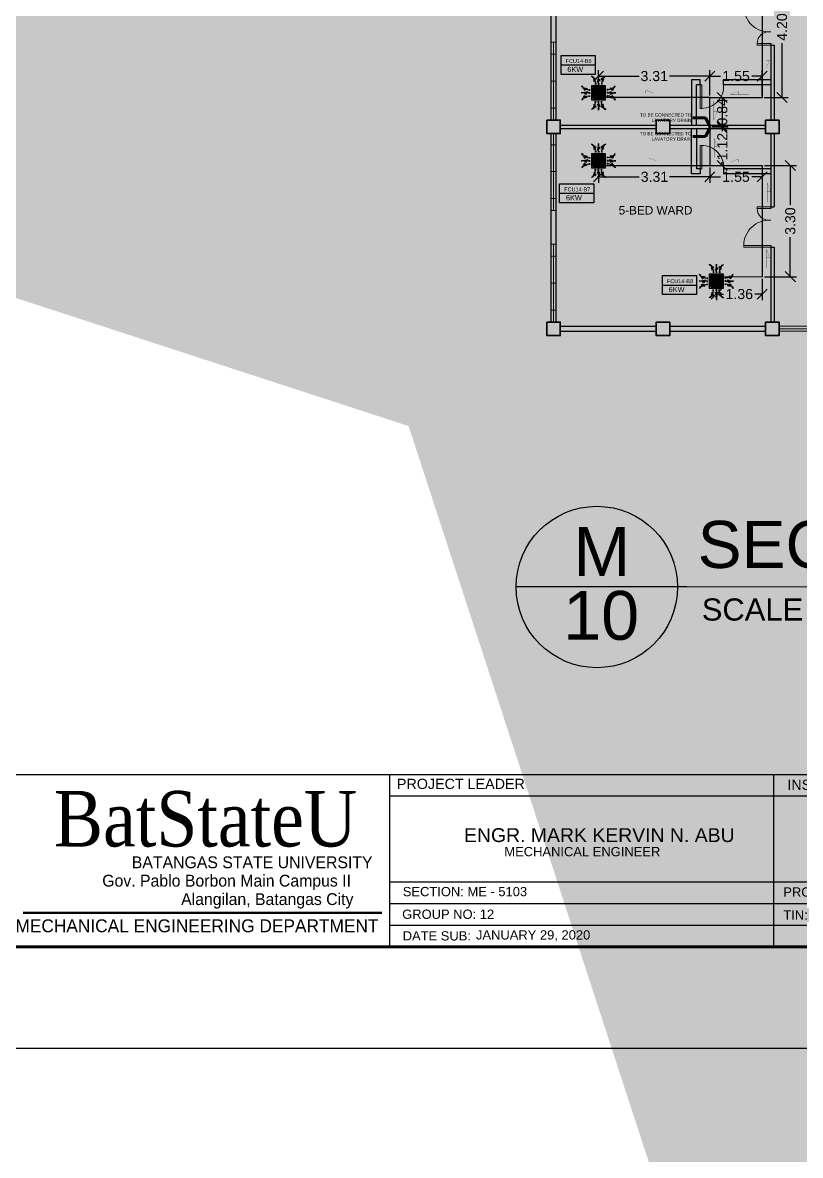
# Model space of a CAD drawing. Header units: millimetres. Extents: x -60 to 576, y -39 to 287.
# Drawn here: x 224.67 to 247.77, y 76.2 to 109.86 of the extents above; entities that cross this region are included whole.
import ezdxf
from ezdxf.enums import TextEntityAlignment as Align

# ---------------------------------------------------------------- set-up
doc = ezdxf.new("R2010")
doc.units = ezdxf.units.MM
doc.header["$MEASUREMENT"] = 0
for name, color, linetype in [('AIR', 7, 'Continuous'), ('AIR-00', 7, 'Continuous'), ('AIR-01', 7, 'Continuous'), ('AIR-02', 7, 'Continuous'), ('AIR-04', 7, 'Continuous'), ('DRAIN PIPE', 7, 'Continuous'), ('fcu drain', 7, 'Continuous'), ('label', 7, 'Continuous'), ('Legends', 7, 'Continuous'), ('M-AC-TEXT', 7, 'Continuous'), ('template', 7, 'Continuous')]:
    doc.layers.add(name, color=color, linetype=linetype)
doc.styles.add('ar-dim-axis', font='romans.shx', dxfattribs={"width": 0.8})
doc.styles.add('arial', font='arial.ttf')
doc.styles.add('CGOTHIC', font='GOTHIC.TTF')
doc.styles.add('GARAMOND', font='GARA.TTF')
doc.styles.add('OIP FONT', font='GOTHIC.TTF', dxfattribs={"height": 150})
doc.styles.get("Standard").update_dxf_attribs({"font": 'arial.ttf'})
doc.styles.add('SWISSLT175', font='swissl.ttf', dxfattribs={"height": 0.175})
doc.dimstyles.new('ar-dim-axis', dxfattribs={"dimtxt": 350, "dimasz": 250, "dimexe": 75, "dimexo": 75, "dimgap": 200, "dimtad": 1, "dimdec": 0, "dimzin": 12, "dimdsep": 46, "dimtxsty": 'ar-dim-axis', "dimblk": 'ARCHTICK', "dimcen": 120, "dimclrd": 11, "dimclre": 8, "dimclrt": 4, "dimadec": 0, "dimazin": 3, "dimtm": 1, "dimtfac": 1, "dimtdec": 0, "dimtix": 1, "dimtmove": 2, "dimatfit": 3, "dimldrblk": 'ARCHTICK', "dimfxl": 1, "dimtolj": 1, "dimtzin": 0, "dimarcsym": 1})
doc.dimstyles.new('Copy of dimension', dxfattribs={"dimtxt": 0.3, "dimasz": 0.3, "dimexe": 0.18, "dimexo": 0.0625, "dimgap": 0.09, "dimtad": 0, "dimzin": 0, "dimdsep": 46, "dimtxsty": 'Standard', "dimblk": 'OBLIQUE', "dimcen": 0.09, "dimclrd": 256, "dimclre": 256, "dimclrt": 256, "dimadec": 0, "dimazin": 0, "dimtfac": 1, "dimtofl": 0, "dimtmove": 0, "dimatfit": 3, "dimldrblk": 'OBLIQUE', "dimfxl": 1, "dimtolj": 1, "dimtzin": 0, "dimarcsym": 0})

# ---------------------------------------------------------------- blocks, each defined once
blk = doc.blocks.new('_ARCHTICK')
at = {"color": 0, "linetype": 'ByBlock', "const_width": 0.15}
blk.add_lwpolyline([(-0.5, -0.5), (0.5, 0.5)], dxfattribs=at)
blk = doc.blocks.new('FCU-13000P (CASSETTE SPLIT)')
at = {"layer": 'AIR-00', "ltscale": 3}
for p, q in [((0, 0.523), (0, 1)), ((-0.523, 0), (-1, 0)), ((-0.558, 0.193), (-0.487, 0.193)), ((-0.558, 0.162), (-0.487, 0.162)), ((-0.558, 0.016), (-0.487, 0.016)), ((-0.193, 0.558), (-0.193, 0.487)), ((-0.162, 0.558), (-0.162, 0.487)), ((-0.016, 0.558), (-0.016, 0.487)), ((0.016, 0.558), (0.016, 0.487)), ((0.162, 0.558), (0.162, 0.487)), ((0.193, 0.558), (0.193, 0.487)), ((0.558, 0.193), (0.487, 0.193)), ((0.558, 0.162), (0.487, 0.162)), ((0.558, 0.016), (0.487, 0.016)), ((0.523, 0), (1, 0)), ((-0.558, -0.016), (-0.487, -0.016)), ((-0.558, -0.162), (-0.487, -0.162)), ((-0.558, -0.193), (-0.487, -0.193)), ((-0.193, -0.558), (-0.193, -0.487)), ((-0.162, -0.558), (-0.162, -0.487)), ((-0.016, -0.558), (-0.016, -0.487)), ((0, -0.523), (0, -1)), ((0.016, -0.558), (0.016, -0.487)), ((0.162, -0.558), (0.162, -0.487)), ((0.193, -0.558), (0.193, -0.487)), ((0.558, -0.016), (0.487, -0.016)), ((0.558, -0.162), (0.487, -0.162)), ((0.558, -0.193), (0.487, -0.193))]:
    blk.add_line(p, q, dxfattribs=at)
at = {"layer": 'AIR-00'}
for p, q in [((0.295, -0.295), (-0.295, 0.295)), ((0.295, 0.295), (-0.295, -0.295))]:
    blk.add_line(p, q, dxfattribs=at)
at = {"layer": 'AIR-00', "ltscale": 3}
for points in [[(-0.335, 0.895), (-0.311, 0.932), (-0.416, 0.973)], [(-0.022, 0.89), (0.022, 0.89), (0, 1)], [(0.335, 0.895), (0.311, 0.932), (0.416, 0.973)], [(-0.89, 0.022), (-0.89, -0.022), (-1, 0)], [(-0.895, 0.335), (-0.932, 0.311), (-0.973, 0.416)], [(0.89, 0.022), (0.89, -0.022), (1, 0)], [(0.895, 0.335), (0.932, 0.311), (0.973, 0.416)], [(-0.895, -0.335), (-0.932, -0.311), (-0.973, -0.416)], [(0.895, -0.335), (0.932, -0.311), (0.973, -0.416)], [(-0.335, -0.895), (-0.311, -0.932), (-0.416, -0.973)], [(-0.022, -0.89), (0.022, -0.89), (0, -1)], [(0.335, -0.895), (0.311, -0.932), (0.416, -0.973)]]:
    blk.add_lwpolyline(points, close=True, dxfattribs=at)
at = {"layer": 'AIR-00'}
for points in [[(-0.323, 0.914, -0.171809), (-0.178, 0.558), (-0.178, 0.522)], [(0.323, 0.914, 0.171809), (0.178, 0.558), (0.178, 0.522)], [(-0.914, 0.323, 0.171809), (-0.558, 0.178), (-0.522, 0.178)], [(0.914, 0.323, -0.171809), (0.558, 0.178), (0.522, 0.178)], [(-0.914, -0.323, -0.171809), (-0.558, -0.178), (-0.522, -0.178)], [(-0.323, -0.914, 0.171809), (-0.178, -0.558), (-0.178, -0.522)], [(0.323, -0.914, -0.171809), (0.178, -0.558), (0.178, -0.522)], [(0.914, -0.323, 0.171809), (0.558, -0.178), (0.522, -0.178)]]:
    blk.add_lwpolyline(points, format="xyb", dxfattribs=at)
for points in [[(-0.26, -0.26), (0.26, -0.26), (0.26, 0.26), (-0.26, 0.26)], [(-0.21, -0.21), (0.21, -0.21), (0.21, 0.21), (-0.21, 0.21)], [(-0.16, -0.16), (0.16, -0.16), (0.16, 0.16), (-0.16, 0.16)], [(-0.11, -0.11), (0.11, -0.11), (0.11, 0.11), (-0.11, 0.11)], [(-0.06, -0.06), (0.06, -0.06), (0.06, 0.06), (-0.06, 0.06)]]:
    blk.add_lwpolyline(points, close=True, dxfattribs=at)
at = {"layer": 'AIR-00', "ltscale": 3}
for points in [[(-0.268, 0.84), (-0.231, 0.852), (-0.134, 0.882), (-0.422, 0.704), (0.005, 0.903), (-0.358, 0.645), (-0.239, 0.678), (-0.199, 0.69)], [(0.268, 0.84), (0.231, 0.852), (0.134, 0.882), (0.422, 0.704), (-0.005, 0.903), (0.358, 0.645), (0.239, 0.678), (0.199, 0.69)], [(-0.84, 0.268), (-0.852, 0.231), (-0.882, 0.134), (-0.704, 0.422), (-0.903, -0.005), (-0.645, 0.358), (-0.678, 0.239), (-0.69, 0.199)], [(0.84, 0.268), (0.852, 0.231), (0.882, 0.134), (0.704, 0.422), (0.903, -0.005), (0.645, 0.358), (0.678, 0.239), (0.69, 0.199)], [(-0.84, -0.268), (-0.852, -0.231), (-0.882, -0.134), (-0.704, -0.422), (-0.903, 0.005), (-0.645, -0.358), (-0.678, -0.239), (-0.69, -0.199)], [(0.84, -0.268), (0.852, -0.231), (0.882, -0.134), (0.704, -0.422), (0.903, 0.005), (0.645, -0.358), (0.678, -0.239), (0.69, -0.199)], [(-0.268, -0.84), (-0.231, -0.852), (-0.134, -0.882), (-0.422, -0.704), (0.005, -0.903), (-0.358, -0.645), (-0.239, -0.678), (-0.199, -0.69)], [(0.268, -0.84), (0.231, -0.852), (0.134, -0.882), (0.422, -0.704), (-0.005, -0.903), (0.358, -0.645), (0.239, -0.678), (0.199, -0.69)]]:
    blk.add_open_spline(points, degree=3, knots=[0.0032834, 0.0032834, 0.0032834, 0.0032834, 0.0712567, 0.1924075, 0.3347111, 0.5062145, 0.5813292, 0.5813292, 0.5813292, 0.5813292], dxfattribs=at)
for points in [[(0, 0.8), (0.077, 0.776), (-0.058, 0.755), (0.098, 0.718), (-0.087, 0.663), (0, 0.631)], [(-0.8, 0), (-0.776, -0.077), (-0.755, 0.058), (-0.718, -0.098), (-0.663, 0.087), (-0.631, 0)], [(0.8, 0), (0.776, -0.077), (0.755, 0.058), (0.718, -0.098), (0.663, 0.087), (0.631, 0)], [(0, -0.8), (0.077, -0.776), (-0.058, -0.755), (0.098, -0.718), (-0.087, -0.663), (0, -0.631)]]:
    blk.add_spline(points, degree=3, dxfattribs=at)
for points in [[(-0.416, 0.973), (-0.335, 0.895), (-0.311, 0.932)], [(0, 1), (-0.022, 0.89), (0.022, 0.89)], [(0.416, 0.973), (0.335, 0.895), (0.311, 0.932)], [(-1, 0), (-0.89, 0.022), (-0.89, -0.022)], [(-0.973, 0.416), (-0.895, 0.335), (-0.932, 0.311)], [(1, 0), (0.89, 0.022), (0.89, -0.022)], [(0.973, 0.416), (0.895, 0.335), (0.932, 0.311)], [(-0.973, -0.416), (-0.895, -0.335), (-0.932, -0.311)], [(0.973, -0.416), (0.895, -0.335), (0.932, -0.311)], [(-0.416, -0.973), (-0.335, -0.895), (-0.311, -0.932)], [(0, -1), (-0.022, -0.89), (0.022, -0.89)], [(0.416, -0.973), (0.335, -0.895), (0.311, -0.932)]]:
    blk.add_solid(points, dxfattribs=at)
at = {"layer": 'AIR-01'}
for points in [[(-0.373, 0.31), (-0.348, 0.31), (-0.348, -0.31), (-0.373, -0.31)], [(-0.31, 0.372), (0.31, 0.372), (0.31, 0.348), (-0.31, 0.348)], [(0.372, 0.31), (0.348, 0.31), (0.348, -0.31), (0.372, -0.31)], [(-0.31, -0.373), (0.31, -0.373), (0.31, -0.348), (-0.31, -0.348)]]:
    blk.add_lwpolyline(points, close=True, dxfattribs=at)
at = {"layer": 'AIR-02'}
blk.add_lwpolyline([(-0.26, -0.31), (0.26, -0.31, 0.414214), (0.31, -0.26), (0.31, 0.26, 0.414214), (0.26, 0.31), (-0.26, 0.31, 0.414214), (-0.31, 0.26), (-0.31, -0.26, 0.414214)], format="xyb", close=True, dxfattribs=at)
at = {"layer": 'AIR-04'}
blk.add_lwpolyline([(-0.41, -0.41), (0.41, -0.41), (0.41, 0.41), (-0.41, 0.41)], close=True, dxfattribs=at)
blk = doc.blocks.new('_Oblique')
at = {"color": 0, "linetype": 'ByBlock', "lineweight": -2}
blk.add_line((-0.5, -0.5), (0.5, 0.5), dxfattribs=at)
blk = doc.blocks.new('*D241')
at = {"lineweight": -2, "transparency": 16777216}
for p, q in [((246.698, 111.827), (247.404, 111.827)), ((247.224, 111.827), (247.224, 110.214)), ((247.224, 107.631), (247.224, 109.244)), ((246.698, 107.631), (247.404, 107.631))]:
    blk.add_line(p, q, dxfattribs=at)
at = {"layer": 'Defpoints', "color": 0, "transparency": 16777216}
for p in [(246.636, 111.827), (246.636, 107.631), (247.224, 107.631)]:
    blk.add_point(p, dxfattribs=at)
at = {"lineweight": -2, "transparency": 16777216, "xscale": 0.3, "yscale": 0.3, "zscale": 0.3}
for p, rotation in [((247.224, 111.827), 90), ((247.224, 107.631), 270)]:
    blk.add_blockref('_Oblique', p, dxfattribs=dict(at, rotation=rotation))
at = {"transparency": 16777216, "insert": (247.224, 109.729), "char_height": 0.3, "attachment_point": 5, "rotation": 90}
blk.add_mtext('\\A1;4.20', dxfattribs=at)
blk = doc.blocks.new('*D242')
at = {"lineweight": -2, "transparency": 16777216}
for p, q in [((245.082, 107.694), (245.082, 108.45)), ((246.636, 107.694), (246.636, 108.45)), ((245.082, 108.27), (245.393, 108.27)), ((246.636, 108.27), (246.326, 108.27))]:
    blk.add_line(p, q, dxfattribs=at)
at = {"layer": 'Defpoints', "color": 0, "transparency": 16777216}
for p in [(245.082, 108.27), (245.082, 107.631), (246.636, 107.631)]:
    blk.add_point(p, dxfattribs=at)
at = {"lineweight": -2, "transparency": 16777216, "xscale": 0.3, "yscale": 0.3, "zscale": 0.3, "rotation": 180}
blk.add_blockref('_Oblique', (245.082, 108.27), dxfattribs=at)
at = {"lineweight": -2, "transparency": 16777216, "xscale": 0.3, "yscale": 0.3, "zscale": 0.3}
blk.add_blockref('_Oblique', (246.636, 108.27), dxfattribs=at)
at = {"transparency": 16777216, "insert": (245.859, 108.27), "char_height": 0.3, "attachment_point": 5}
blk.add_mtext('\\A1;1.55', dxfattribs=at)
blk = doc.blocks.new('*D243')
at = {"lineweight": -2, "transparency": 16777216}
for p, q in [((241.774, 107.694), (241.774, 108.45)), ((245.082, 107.694), (245.082, 108.45)), ((241.774, 108.27), (242.978, 108.27)), ((245.082, 108.27), (243.879, 108.27))]:
    blk.add_line(p, q, dxfattribs=at)
at = {"layer": 'Defpoints', "color": 0, "transparency": 16777216}
for p in [(241.774, 108.27), (241.774, 107.631), (245.082, 107.631)]:
    blk.add_point(p, dxfattribs=at)
at = {"lineweight": -2, "transparency": 16777216, "xscale": 0.3, "yscale": 0.3, "zscale": 0.3, "rotation": 180}
blk.add_blockref('_Oblique', (241.774, 108.27), dxfattribs=at)
at = {"lineweight": -2, "transparency": 16777216, "xscale": 0.3, "yscale": 0.3, "zscale": 0.3}
blk.add_blockref('_Oblique', (245.082, 108.27), dxfattribs=at)
at = {"transparency": 16777216, "insert": (243.428, 108.27), "char_height": 0.3, "attachment_point": 5}
blk.add_mtext('\\A1;3.31', dxfattribs=at)
blk = doc.blocks.new('*D244')
at = {"lineweight": -2, "transparency": 16777216}
for p, q in [((245.145, 107.631), (245.629, 107.631)), ((245.449, 107.631), (245.449, 106.787)), ((245.145, 106.787), (245.629, 106.787))]:
    blk.add_line(p, q, dxfattribs=at)
at = {"layer": 'Defpoints', "color": 0, "transparency": 16777216}
for p in [(245.082, 107.631), (245.082, 106.787), (245.449, 106.787)]:
    blk.add_point(p, dxfattribs=at)
at = {"lineweight": -2, "transparency": 16777216, "xscale": 0.3, "yscale": 0.3, "zscale": 0.3}
for p, rotation in [((245.449, 107.631), 90), ((245.449, 106.787), 270)]:
    blk.add_blockref('_Oblique', p, dxfattribs=dict(at, rotation=rotation))
at = {"transparency": 16777216, "insert": (245.449, 107.209), "char_height": 0.3, "attachment_point": 5, "rotation": 90}
blk.add_mtext('\\A1;0.84', dxfattribs=at)
blk = doc.blocks.new('*D245')
at = {"lineweight": -2, "transparency": 16777216}
for p, q in [((241.774, 105.551), (241.774, 105.096)), ((245.082, 105.551), (245.082, 105.096)), ((241.774, 105.276), (242.985, 105.276)), ((245.082, 105.276), (243.886, 105.276))]:
    blk.add_line(p, q, dxfattribs=at)
at = {"layer": 'Defpoints', "color": 0, "transparency": 16777216}
for p in [(241.774, 105.614), (245.082, 105.614), (241.774, 105.276)]:
    blk.add_point(p, dxfattribs=at)
at = {"lineweight": -2, "transparency": 16777216, "xscale": 0.3, "yscale": 0.3, "zscale": 0.3, "rotation": 180}
blk.add_blockref('_Oblique', (241.774, 105.276), dxfattribs=at)
at = {"lineweight": -2, "transparency": 16777216, "xscale": 0.3, "yscale": 0.3, "zscale": 0.3}
blk.add_blockref('_Oblique', (245.082, 105.276), dxfattribs=at)
at = {"transparency": 16777216, "insert": (243.435, 105.276), "char_height": 0.3, "attachment_point": 5}
blk.add_mtext('\\A1;3.31', dxfattribs=at)
blk = doc.blocks.new('*D246')
at = {"lineweight": -2, "transparency": 16777216}
for p, q in [((245.082, 105.551), (245.082, 105.096)), ((246.636, 105.551), (246.636, 105.096)), ((245.082, 105.276), (245.393, 105.276)), ((246.636, 105.276), (246.326, 105.276))]:
    blk.add_line(p, q, dxfattribs=at)
at = {"layer": 'Defpoints', "color": 0, "transparency": 16777216}
for p in [(245.082, 105.614), (246.636, 105.614), (246.636, 105.276)]:
    blk.add_point(p, dxfattribs=at)
at = {"lineweight": -2, "transparency": 16777216, "xscale": 0.3, "yscale": 0.3, "zscale": 0.3, "rotation": 180}
blk.add_blockref('_Oblique', (245.082, 105.276), dxfattribs=at)
at = {"lineweight": -2, "transparency": 16777216, "xscale": 0.3, "yscale": 0.3, "zscale": 0.3}
blk.add_blockref('_Oblique', (246.636, 105.276), dxfattribs=at)
at = {"transparency": 16777216, "insert": (245.859, 105.276), "char_height": 0.3, "attachment_point": 5}
blk.add_mtext('\\A1;1.55', dxfattribs=at)
blk = doc.blocks.new('*D247')
at = {"lineweight": -2, "transparency": 16777216}
for p, q in [((246.699, 105.614), (247.65, 105.614)), ((247.47, 105.614), (247.47, 104.441)), ((247.47, 102.31), (247.47, 103.483)), ((246.699, 102.31), (247.65, 102.31))]:
    blk.add_line(p, q, dxfattribs=at)
at = {"layer": 'Defpoints', "color": 0, "transparency": 16777216}
for p in [(246.636, 105.614), (246.636, 102.31), (247.47, 102.31)]:
    blk.add_point(p, dxfattribs=at)
at = {"lineweight": -2, "transparency": 16777216, "xscale": 0.3, "yscale": 0.3, "zscale": 0.3}
for p, rotation in [((247.47, 105.614), 90), ((247.47, 102.31), 270)]:
    blk.add_blockref('_Oblique', p, dxfattribs=dict(at, rotation=rotation))
at = {"transparency": 16777216, "insert": (247.47, 103.962), "char_height": 0.3, "attachment_point": 5, "rotation": 90}
blk.add_mtext('\\A1;3.30', dxfattribs=at)
blk = doc.blocks.new('*D248')
at = {"lineweight": -2, "transparency": 16777216}
for p, q in [((245.274, 102.246), (245.274, 101.612)), ((246.636, 102.248), (246.636, 101.612)), ((245.274, 101.792), (245.49, 101.792)), ((246.636, 101.792), (246.42, 101.792))]:
    blk.add_line(p, q, dxfattribs=at)
at = {"layer": 'Defpoints', "color": 0, "transparency": 16777216}
for p in [(245.274, 102.308), (246.636, 102.31), (245.274, 101.792)]:
    blk.add_point(p, dxfattribs=at)
at = {"lineweight": -2, "transparency": 16777216, "xscale": 0.3, "yscale": 0.3, "zscale": 0.3, "rotation": 180}
blk.add_blockref('_Oblique', (245.274, 101.792), dxfattribs=at)
at = {"lineweight": -2, "transparency": 16777216, "xscale": 0.3, "yscale": 0.3, "zscale": 0.3}
blk.add_blockref('_Oblique', (246.636, 101.792), dxfattribs=at)
at = {"transparency": 16777216, "insert": (245.955, 101.792), "char_height": 0.3, "attachment_point": 5}
blk.add_mtext('\\A1;1.36', dxfattribs=at)
blk = doc.blocks.new('*D268')
at = {"lineweight": -2, "transparency": 16777216}
for p, q in [((245.145, 106.737), (245.629, 106.737)), ((245.449, 106.737), (245.449, 106.639)), ((245.449, 105.614), (245.449, 105.712)), ((245.145, 105.614), (245.629, 105.614))]:
    blk.add_line(p, q, dxfattribs=at)
at = {"layer": 'Defpoints', "color": 0, "transparency": 16777216}
for p in [(245.082, 106.737), (245.082, 105.614), (245.449, 105.614)]:
    blk.add_point(p, dxfattribs=at)
at = {"lineweight": -2, "transparency": 16777216, "xscale": 0.3, "yscale": 0.3, "zscale": 0.3}
for p, rotation in [((245.449, 106.737), 90), ((245.449, 105.614), 270)]:
    blk.add_blockref('_Oblique', p, dxfattribs=dict(at, rotation=rotation))
at = {"transparency": 16777216, "insert": (245.449, 106.175), "char_height": 0.3, "attachment_point": 5, "rotation": 90}
blk.add_mtext('\\A1;1.12', dxfattribs=at)

msp = doc.modelspace()

# ---------------------------------------------------------------- linework, layer by layer
at = {"color": 8, "lineweight": 25}
for p, q in [((240.363, 106.962), (240.363, 112.562)), ((240.513, 106.962), (240.513, 112.562)), ((246.888, 109.237), (246.888, 106.962)), ((246.888, 109.187), (246.988, 109.187)), ((246.988, 109.187), (246.988, 106.962)), ((244.538, 108.162), (244.538, 106.812)), ((245.488, 108.012), (245.488, 108.162)), ((240.638, 106.812), (243.488, 106.812)), ((240.638, 106.712), (243.488, 106.712)), ((243.888, 106.812), (246.738, 106.812)), ((243.888, 106.712), (246.738, 106.712)), ((244.538, 105.362), (244.538, 106.712)), ((240.363, 100.962), (240.363, 106.562)), ((240.513, 100.962), (240.513, 106.562)), ((246.888, 106.562), (246.888, 104.337)), ((246.988, 106.562), (246.988, 104.387)), ((246.888, 104.387), (246.988, 104.387)), ((246.888, 103.237), (246.888, 100.962)), ((246.888, 103.187), (246.988, 103.187)), ((246.988, 103.187), (246.988, 100.962)), ((240.638, 100.837), (243.488, 100.837)), ((240.638, 100.687), (243.488, 100.687)), ((243.888, 100.837), (246.738, 100.837)), ((243.888, 100.687), (246.738, 100.687))]:
    msp.add_line(p, q, dxfattribs=at)
at = {"color": 8, "lineweight": 9}
for p, q in [((240.363, 109.275), (240.513, 109.275)), ((240.363, 106.962), (240.363, 109.275)), ((240.438, 109.275), (240.438, 106.962)), ((240.363, 108.119), (240.363, 108.919)), ((240.363, 108.919), (240.513, 108.919)), ((240.513, 108.919), (240.513, 107.319)), ((240.363, 108.119), (240.513, 108.119)), ((240.513, 107.319), (240.363, 107.319)), ((240.363, 106.962), (240.513, 106.962)), ((245.438, 106.812), (245.938, 106.812)), ((245.438, 106.712), (245.938, 106.712)), ((240.363, 104.275), (240.363, 106.562)), ((240.438, 106.562), (240.438, 104.275)), ((240.363, 105.431), (240.363, 106.231)), ((240.363, 106.231), (240.513, 106.231)), ((240.513, 106.231), (240.513, 104.631)), ((240.363, 105.431), (240.513, 105.431)), ((240.513, 104.631), (240.363, 104.631)), ((240.363, 104.275), (240.513, 104.275)), ((240.363, 103.275), (240.513, 103.275)), ((240.363, 100.962), (240.363, 103.275)), ((240.438, 103.275), (240.438, 100.962)), ((240.363, 102.119), (240.363, 102.919)), ((240.363, 102.919), (240.513, 102.919)), ((240.513, 102.919), (240.513, 101.319)), ((240.363, 102.119), (240.513, 102.119)), ((240.513, 101.319), (240.363, 101.319)), ((240.363, 100.962), (240.513, 100.962)), ((249.838, 100.837), (247.138, 100.837)), ((247.138, 100.762), (249.838, 100.762)), ((247.138, 100.687), (249.838, 100.687))]:
    msp.add_line(p, q, dxfattribs=at)
at = {"color": 8, "lineweight": 25, "ltscale": 0.3}
for p, q in [((244.788, 108.162), (244.538, 108.162)), ((244.788, 108.012), (244.788, 108.162)), ((246.888, 108.162), (245.488, 108.162)), ((244.788, 108.012), (244.688, 108.012)), ((244.688, 106.812), (244.688, 108.012)), ((246.888, 108.012), (245.488, 108.012)), ((244.688, 106.712), (244.688, 105.512)), ((244.788, 105.362), (244.538, 105.362)), ((244.788, 105.512), (244.688, 105.512)), ((244.788, 105.512), (244.788, 105.362)), ((246.888, 105.512), (245.488, 105.512)), ((245.488, 105.512), (245.488, 105.362)), ((246.888, 105.362), (245.488, 105.362))]:
    msp.add_line(p, q, dxfattribs=at)
at = {"color": 7}
msp.add_line((244.397, 93.09), (239.327, 93.09), dxfattribs=at)
at = {"color": 0, "linetype": 'ByBlock', "lineweight": 9}
msp.add_line((282.367, 93.09), (244.397, 93.09), dxfattribs=at)
at = {"color": 8, "lineweight": 9}
for points in [[(240.363, 109.275), (240.513, 109.275), (240.513, 106.962), (240.363, 106.962)], [(240.363, 106.562), (240.513, 106.562), (240.513, 104.275), (240.363, 104.275)], [(240.363, 103.275), (240.513, 103.275), (240.513, 100.962), (240.363, 100.962)]]:
    msp.add_lwpolyline(points, close=True, dxfattribs=at)
at = {"color": 8, "lineweight": 13, "ltscale": 0.03}
for points in [[(246.888, 109.187), (246.888, 109.237), (246.488, 109.237), (246.488, 109.187)], [(244.788, 108.012), (244.838, 108.012), (244.838, 107.312), (244.788, 107.312)], [(244.788, 105.512), (244.838, 105.512), (244.838, 106.212), (244.788, 106.212)], [(246.888, 104.387), (246.888, 104.337), (246.488, 104.337), (246.488, 104.387)], [(246.888, 103.237), (246.888, 103.187), (246.088, 103.187), (246.088, 103.237)]]:
    msp.add_lwpolyline(points, close=True, dxfattribs=at)
at = {"color": 8, "lineweight": 35}
for points in [[(240.238, 106.962), (240.638, 106.962), (240.638, 106.562), (240.238, 106.562)], [(243.488, 106.962), (243.888, 106.962), (243.888, 106.562), (243.488, 106.562)], [(246.738, 106.962), (247.138, 106.962), (247.138, 106.562), (246.738, 106.562)], [(240.238, 100.962), (240.638, 100.962), (240.638, 100.562), (240.238, 100.562)], [(243.488, 100.962), (243.888, 100.962), (243.888, 100.562), (243.488, 100.562)], [(246.738, 100.962), (247.138, 100.962), (247.138, 100.562), (246.738, 100.562)]]:
    msp.add_lwpolyline(points, close=True, dxfattribs=at)
msp.add_circle((241.725, 93.09), 2.398)
at = {"color": 8, "lineweight": 13, "ltscale": 0.03}
for centre, radius, start, end in [((246.84, 110.337), 0.752, 180, 273.6952), ((246.841, 109.237), 0.353, 82.3719, 180), ((244.838, 107.964), 0.652, 270, 4.2422), ((244.838, 105.561), 0.652, 355.7578, 90), ((246.841, 104.337), 0.353, 180, 277.6281), ((246.84, 103.237), 0.752, 86.3048, 180)]:
    msp.add_arc(centre, radius, start, end, dxfattribs=at)
at = {"layer": 'DRAIN PIPE', "color": 7, "linetype": 'Continuous', "const_width": 0.005}
for points in [[(246.758, 109.068), (246.758, 108.508), (246.846, 108.743), (246.758, 108.743)], [(242.855, 107.76), (243.415, 107.76), (243.18, 107.848), (243.18, 107.76)], [(246.248, 107.725), (245.688, 107.725), (245.923, 107.813), (245.923, 107.725)], [(245.201, 107.533), (245.201, 106.973), (245.29, 107.208), (245.201, 107.208)], [(245.21, 105.845), (245.21, 106.405), (245.299, 106.17), (245.21, 106.17)], [(242.93, 105.749), (243.49, 105.749), (243.255, 105.838), (243.255, 105.749)], [(246.248, 105.72), (245.688, 105.72), (245.923, 105.809), (245.923, 105.72)], [(246.785, 104.527), (246.785, 105.087), (246.874, 104.852), (246.785, 104.852)], [(246.764, 102.564), (246.764, 103.124), (246.853, 102.889), (246.764, 102.889)]]:
    msp.add_lwpolyline(points, dxfattribs=at)
at = {"layer": 'fcu drain', "linetype": 'Continuous'}
for p, q in [((246.636, 111.827), (246.636, 107.631)), ((245.082, 107.631), (241.774, 107.631)), ((245.082, 106.787), (245.082, 107.631)), ((245.082, 107.631), (246.636, 107.631)), ((245.082, 106.737), (245.082, 105.614)), ((241.774, 105.614), (245.082, 105.614)), ((245.082, 105.614), (246.636, 105.614)), ((246.636, 105.614), (246.636, 102.31)), ((245.274, 102.315), (246.636, 102.31))]:
    msp.add_line(p, q, dxfattribs=at)
for centre in [(245.082, 106.787), (245.082, 106.737)]:
    msp.add_circle(centre, 0.0183, dxfattribs=at)
at = {"layer": 'fcu drain', "color": 2, "linetype": 'Continuous'}
for centre in [(245.082, 106.787), (245.082, 106.737)]:
    msp.add_circle(centre, 0.00904, dxfattribs=at)
at = {"layer": 'Legends', "linetype": 'Continuous', "lineweight": 25}
for p, q in [((240.66, 108.601), (241.672, 108.601)), ((240.619, 104.787), (241.632, 104.787)), ((243.67, 102.06), (244.683, 102.06))]:
    msp.add_line(p, q, dxfattribs=at)
at = {"layer": 'Legends'}
for points in [[(240.66, 108.885), (241.672, 108.885), (241.672, 108.317), (240.66, 108.317)], [(240.619, 105.071), (241.632, 105.071), (241.632, 104.503), (240.619, 104.503)], [(243.67, 102.344), (244.683, 102.344), (244.683, 101.776), (243.67, 101.776)]]:
    msp.add_lwpolyline(points, close=True, dxfattribs=at)
at = {"layer": 'template'}
for p, q in [((219.715, 87.52), (309.966, 87.52)), ((235.561, 87.521), (235.561, 82.399)), ((235.561, 87.52), (235.561, 82.399)), ((246.971, 87.521), (246.971, 82.399)), ((246.971, 87.52), (246.971, 82.399)), ((235.561, 86.88), (292.132, 86.88)), ((235.561, 84.33), (259.261, 84.33)), ((235.561, 83.686), (271.037, 83.686)), ((235.561, 83.043), (245.895, 83.043)), ((235.561, 83.043), (259.261, 83.043)), ((246.971, 83.043), (257.305, 83.043)), ((213.698, 79.391), (312.974, 79.391))]:
    msp.add_line(p, q, dxfattribs=at)
at = {"layer": 'template', "linetype": 'Continuous', "ltscale": 0.5}
msp.add_line((246.971, 87.52), (246.971, 82.399), dxfattribs=at)
at = {"layer": 'template', "linetype": 'Continuous', "lineweight": 50}
msp.add_line((224.679, 83.408), (235.34, 83.408), dxfattribs=at)
at = {"layer": 'template', "linetype": 'Continuous', "const_width": 0.0853}
msp.add_lwpolyline([(219.715, 82.399), (309.966, 82.399), (309.966, 146.778), (219.715, 146.778)], close=True, dxfattribs=at)

# ---------------------------------------------------------------- block references
at = {"layer": 'AIR', "xscale": 0.5113536813550488, "yscale": 0.5113536813550488, "zscale": 0.5113536813550488}
for p in [(241.774, 107.771), (241.774, 105.754), (245.274, 102.175)]:
    msp.add_blockref('FCU-13000P (CASSETTE SPLIT)', p, dxfattribs=at)

# ---------------------------------------------------------------- texts
at = {"color": 0, "linetype": 'ByBlock', "lineweight": 9}
for s, height, p in [('SECOND FLOOR DRAIN LAYOUT', 1.4, (244.718, 93.655)), ('SCALE                                                                                                                              1:400', 0.657637, (244.841, 92.092))]:
    msp.add_text(s, height=height, dxfattribs=at).set_placement(p)
at = {"attachment_point": 1, "style": 'arial'}
for s, insert, char_height in [('M', (241.028, 94.869), 1.452), ('10', (240.724, 92.973), 1.4519)]:
    msp.add_mtext_dynamic_manual_height_columns(s, width=1.87265, gutter_width=1, heights=[0], dxfattribs=dict(at, insert=insert, char_height=char_height))
at = {"layer": 'label', "color": 8, "lineweight": 9, "ltscale": 0.4, "insert": (243.467, 104.281), "char_height": 0.25, "attachment_point": 5, "line_spacing_factor": 0.8, "style": 'SWISSLT175'}
msp.add_mtext('5-BED WARD', dxfattribs=at)
at = {"layer": 'Legends', "linetype": 'Continuous', "lineweight": 25, "attachment_point": 1}
for s, width, insert, char_height in [('FCU14-B6', 0.44811, (240.796, 108.777), 0.117), ('6KW', 0.23674, (240.847, 108.548), 0.156), ('FCU14-B7', 0.44811, (240.756, 104.963), 0.117), ('6KW', 0.23674, (240.806, 104.734), 0.156), ('FCU14-B8', 0.44811, (243.807, 102.236), 0.117), ('6KW', 0.23674, (243.857, 102.007), 0.156)]:
    msp.add_mtext_dynamic_manual_height_columns(s, width=width, gutter_width=1.011, heights=[0], dxfattribs=dict(at, insert=insert, char_height=char_height))
at = {"layer": 'M-AC-TEXT', "char_height": 0.09822, "width": 1.56657, "attachment_point": 6, "style": 'OIP FONT'}
for insert in [(244.532, 107.034), (244.53, 106.479)]:
    msp.add_mtext('TO BE CONNECTED TO LAVATORY DRAIN', dxfattribs=dict(at, insert=insert))
at = {"layer": 'template', "style": 'arial'}
for s, height, p in [('PROJECT LEADER', 0.30409, (235.785, 87.088)), ('INSTRUCTOR', 0.304, (247.383, 87.061)), ('ENGR. MARK KERVIN N. ABU', 0.41257, (237.779, 85.511)), ('MECHANICAL ENGINEER', 0.27505, (238.976, 85.09)), ('SECTION: ME - 5103', 0.27505, (235.959, 83.902)), ('PRC Reg No.', 0.27505, (247.262, 83.889)), ('GROUP NO: 12', 0.27505, (235.941, 83.229)), ('TIN:', 0.275, (247.262, 83.207)), ('DATE SUB:', 0.275, (235.956, 82.586)), ('JANUARY 29, 2020', 0.27505, (238.133, 82.615))]:
    msp.add_text(s, height=height, dxfattribs=at).set_placement(p)
at = {"layer": 'template', "width": 1}
for s, height, style, p in [('BatStateU', 1.6503, 'GARAMOND', (230.099, 85.38)), ('BATANGAS STATE UNIVERSITY', 0.35128, 'CGOTHIC', (231.485, 84.734)), ('Gov. Pablo Borbon Main Campus II', 0.35128, 'CGOTHIC', (230.726, 84.188)), ('Alangilan, Batangas City', 0.35128, 'CGOTHIC', (231.934, 83.639))]:
    msp.add_text(s, height=height, dxfattribs=dict(at, style=style)).set_placement(p, align=Align.CENTER)
at = {"layer": 'template', "linetype": 'Continuous', "lineweight": 0, "insert": (224.453, 83.214), "char_height": 0.38403, "width": 12.18966, "attachment_point": 1}
msp.add_mtext('{\\fCentury Gothic|b0|i0|c0|p34;\\C7;MECHANICAL ENGINEERING DEPARTMENT}', dxfattribs=at)

# ---------------------------------------------------------------- dimensions: what is measured, and where the dimension line sits
for base, p1, p2, picture, middle in [((247.224, 107.631), (246.636, 111.827), (246.636, 107.631), '*D241', (247.224, 109.729)), ((245.449, 105.614), (245.082, 106.737), (245.082, 105.614), '*D268', (245.449, 106.175)), ((247.47, 102.31), (246.636, 105.614), (246.636, 102.31), '*D247', (247.47, 103.962))]:
    dim = msp.add_linear_dim(base=base, p1=p1, p2=p2, angle=90, dimstyle='Copy of dimension')
    dim.commit()
    dim.dimension.update_dxf_attribs({"geometry": picture, "text_midpoint": middle})
for base, p1, p2, picture, middle in [((241.774, 108.27), (245.082, 107.631), (241.774, 107.631), '*D243', (243.428, 108.27)), ((245.082, 108.27), (246.636, 107.631), (245.082, 107.631), '*D242', (245.859, 108.27)), ((246.636, 105.276), (245.082, 105.614), (246.636, 105.614), '*D246', (245.859, 105.276)), ((245.274, 101.792), (246.636, 102.31), (245.274, 102.308), '*D248', (245.955, 101.792))]:
    dim = msp.add_linear_dim(base=base, p1=p1, p2=p2, dimstyle='Copy of dimension')
    dim.commit()
    dim.dimension.update_dxf_attribs({"geometry": picture, "text_midpoint": middle})
dim = msp.add_linear_dim(base=(245.449, 106.787), p1=(245.082, 107.631), p2=(245.082, 106.787), angle=90, dimstyle='Copy of dimension')
dim.commit()
dim.dimension.update_dxf_attribs({"geometry": '*D244', "text_midpoint": (245.449, 107.209), "dimtype": 160})
dim = msp.add_linear_dim(base=(241.774, 105.276), p1=(245.082, 105.614), p2=(241.774, 105.614), dimstyle='Copy of dimension')
dim.commit()
dim.dimension.update_dxf_attribs({"geometry": '*D245', "text_midpoint": (243.435, 105.276), "dimtype": 160})

# ---------------------------------------------------------------- leaders
at = {"layer": 'M-AC-TEXT', "annotation_type": 0, "has_hookline": 1, "text_width": 1.46}
for points, hookline_direction in [([(245.08, 106.786), (244.954, 107.034), (244.578, 107.035)], 1), ([(354.266, 106.345), (354.139, 106.593), (353.763, 106.594)], 1), ([(178.877, 105.216), (179.004, 105.464), (179.38, 105.465)], 0), ([(273.563, 104.762), (273.437, 105.01), (273.061, 105.011)], 1), ([(395.221, 100.371), (395.094, 100.619), (394.718, 100.62)], 1), ([(245.084, 135.482), (244.958, 135.234), (244.582, 135.235)], 1), ([(354.265, 135.03), (354.138, 134.782), (353.762, 134.783)], 1), ([(376.115, 126.041), (375.988, 125.793), (375.612, 125.794)], 1), ([(376.117, 115.276), (375.99, 115.028), (375.614, 115.029)], 1), ([(263.873, 114.479), (263.746, 114.231), (263.37, 114.232)], 1), ([(245.078, 106.725), (244.952, 106.477), (244.576, 106.478)], 1), ([(354.265, 106.272), (354.138, 106.024), (353.762, 106.025)], 1)]:
    msp.add_leader(points, dimstyle='ar-dim-axis', override={"dimtxt": 150, "dimasz": 150, "dimgap": 200, "dimtad": 0, "dimtih": 1, "dimtoh": 1, "dimtxsty": 'OIP FONT', "dimclrd": 256, "dimclre": 256, "dimclrt": 256, "dimfxl": 0.2, "dimfxlon": 1, "dimlwd": 65535, "dimlwe": 65535}, dxfattribs=dict(at, hookline_direction=hookline_direction))

doc.saveas('drawing.dxf')
